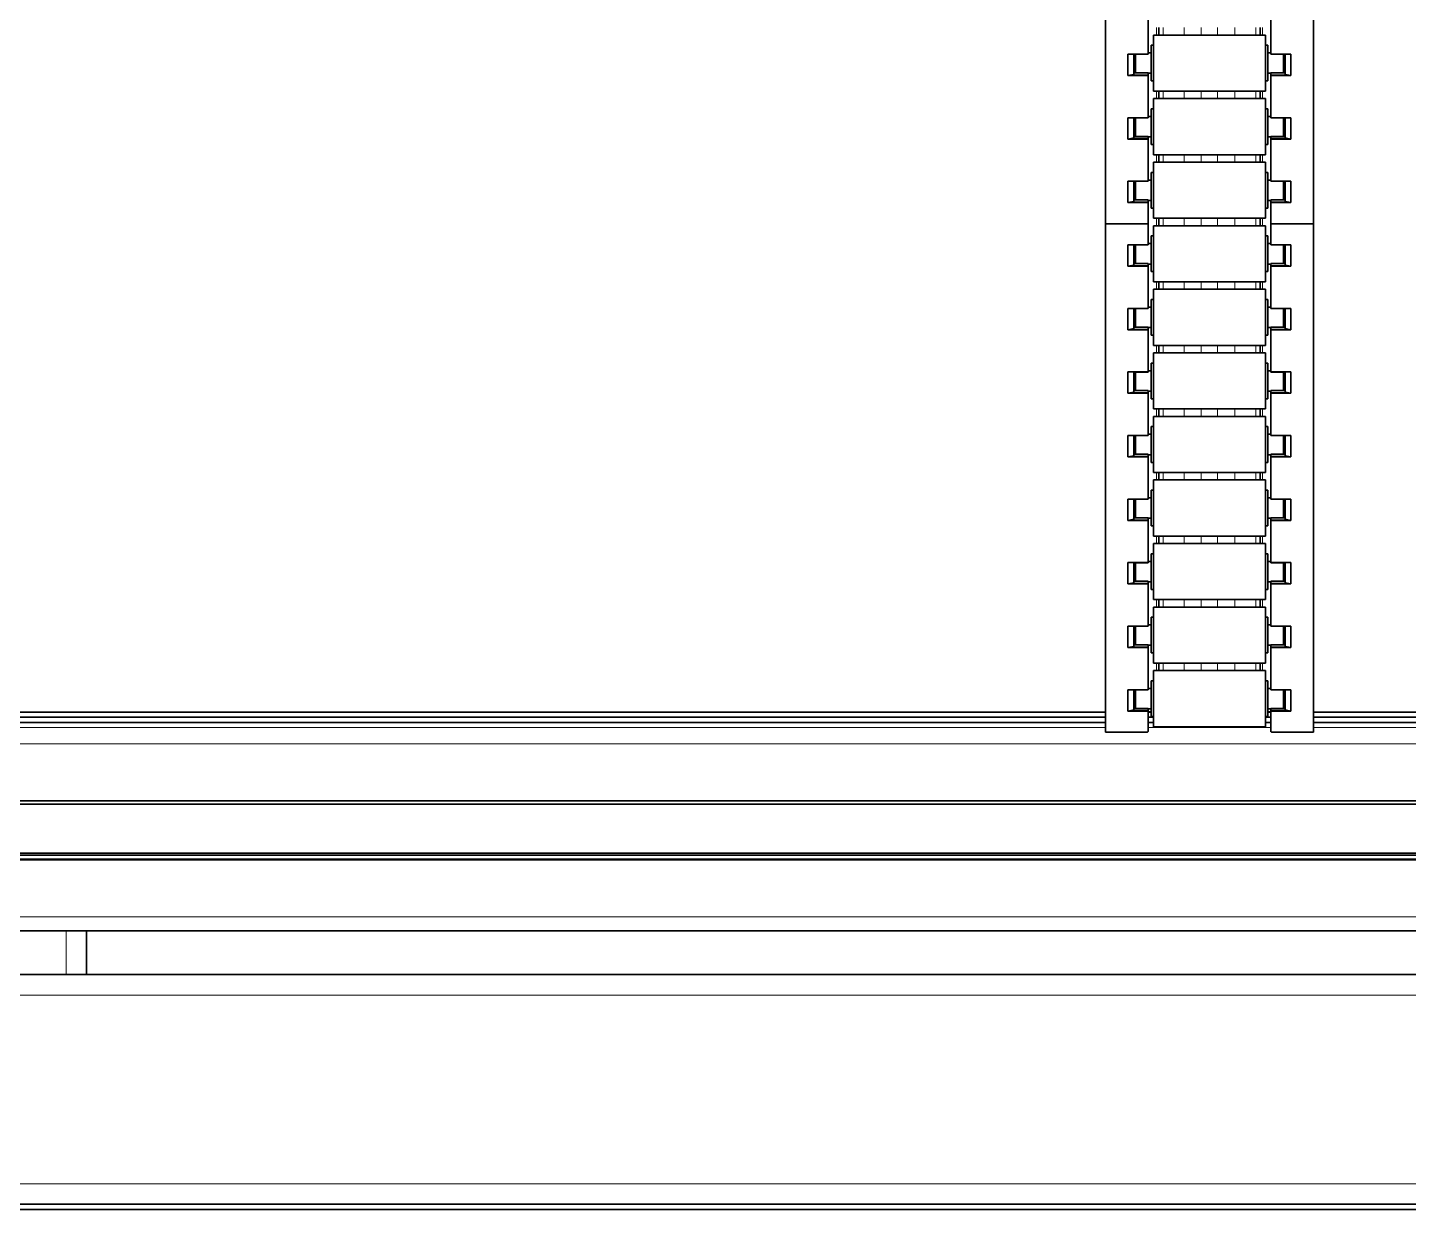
# Model space of a CAD drawing. Header units: inches. Extents: x 185496 to 352137, y 107182 to 179410.
# Drawn here: x 235589.1 to 235859.6, y 163787.2 to 164018.7 of the extents above; entities that cross this region are included whole.
import ezdxf

# ---------------------------------------------------------------- set-up
doc = ezdxf.new("R2010")
doc.units = ezdxf.units.IN
doc.header["$MEASUREMENT"] = 0

# ---------------------------------------------------------------- blocks, each defined once
blk = doc.blocks.new('liaojia')
at = {"color": 7, "lineweight": 35}
for p, q in [((800143.78, -279352.72), (799128.77, -279352.72)), ((800141.27, -279353.72), (799131.27, -279353.72)), ((800141.27, -279398.72), (799131.27, -279398.72)), ((799249.27, -279407.31), (800023.27, -279407.31)), ((800023.27, -279421.2), (799249.27, -279421.2)), ((800023.27, -279421.33), (799249.27, -279421.33)), ((800023.27, -279422.13), (799249.27, -279422.13)), ((800023.27, -279422.52), (799249.27, -279422.52)), ((800023.27, -279432.09), (799249.27, -279432.09)), ((800023.27, -279432.76), (799249.27, -279432.76)), ((800063.27, -279448.14), (799706.67, -279448.14)), ((800063.27, -279449.15), (799706.67, -279449.15)), ((799706.67, -279450.14), (800063.27, -279450.14))]:
    blk.add_line(p, q, dxfattribs=at)
at = {"color": 7, "lineweight": 13}
for p, q in [((800141.27, -279357.72), (799131.27, -279357.72)), ((800141.27, -279394.72), (799131.27, -279394.72)), ((800023.27, -279410.05), (799249.27, -279410.05)), ((800023.27, -279443.92), (799249.27, -279443.92)), ((800063.27, -279447.17), (799706.67, -279447.17)), ((800063.27, -279450.13), (799706.67, -279450.13))]:
    blk.add_line(p, q, dxfattribs=at)
at = {"color": 7, "lineweight": 35, "ltscale": 0.021455}
blk.add_line((799906.27, -279407.31), (799906.27, -279398.72), dxfattribs=at)
at = {"color": 7, "lineweight": 13, "ltscale": 0.021455}
blk.add_line((799910.27, -279407.31), (799910.27, -279398.72), dxfattribs=at)
at = {"color": 7, "lineweight": 13, "ltscale": 0.148}
for p, q in [((799665.87, -279447.17), (799606.67, -279447.17)), ((799665.87, -279450.13), (799606.67, -279450.13))]:
    blk.add_line(p, q, dxfattribs=at)
at = {"color": 7, "lineweight": 35, "ltscale": 0.148}
for p, q in [((799665.87, -279448.14), (799606.67, -279448.14)), ((799665.87, -279449.15), (799606.67, -279449.15)), ((799606.67, -279450.14), (799665.87, -279450.14))]:
    blk.add_line(p, q, dxfattribs=at)
at = {"color": 7, "lineweight": 35, "ltscale": 0.0205}
for p, q in [((799674.07, -279446.23), (799665.87, -279446.23)), ((799706.67, -279446.23), (799698.47, -279446.23)), ((799665.87, -279545.85), (799674.07, -279545.85)), ((799674.07, -279545.85), (799665.87, -279545.85)), ((799698.47, -279545.85), (799706.67, -279545.85)), ((799706.67, -279545.85), (799698.47, -279545.85))]:
    blk.add_line(p, q, dxfattribs=at)
at = {"color": 7, "lineweight": 35, "ltscale": 0.249049}
for p, q in [((799665.87, -279446.23), (799665.87, -279545.85)), ((799706.67, -279545.85), (799706.67, -279446.23)), ((799665.87, -279545.85), (799665.87, -279645.46)), ((799706.67, -279645.46), (799706.67, -279545.85))]:
    blk.add_line(p, q, dxfattribs=at)
at = {"color": 7, "lineweight": 35, "ltscale": 0.009838}
for p, q in [((799674.27, -279446.42), (799674.27, -279450.36)), ((799698.27, -279450.36), (799698.27, -279446.42))]:
    blk.add_line(p, q, dxfattribs=at)
at = {"color": 7, "lineweight": 13, "ltscale": 0.06}
blk.add_line((799698.27, -279447.17), (799674.27, -279447.17), dxfattribs=at)
at = {"color": 7, "lineweight": 35, "ltscale": 0.0025}
for p, q in [((799675.27, -279448.14), (799674.27, -279448.14)), ((799698.27, -279448.14), (799697.27, -279448.14)), ((799675.27, -279449.15), (799674.27, -279449.15)), ((799698.27, -279449.15), (799697.27, -279449.15))]:
    blk.add_line(p, q, dxfattribs=at)
at = {"color": 7, "lineweight": 35, "ltscale": 0.012551}
for p, q in [((799675.27, -279452.3), (799675.27, -279447.28)), ((799697.27, -279447.28), (799697.27, -279452.3)), ((799675.27, -279464.76), (799675.27, -279459.74)), ((799697.27, -279459.74), (799697.27, -279464.76)), ((799675.27, -279477.21), (799675.27, -279472.19)), ((799697.27, -279472.19), (799697.27, -279477.21)), ((799675.27, -279502.11), (799675.27, -279497.09)), ((799697.27, -279497.09), (799697.27, -279502.11)), ((799675.27, -279514.57), (799675.27, -279509.55)), ((799697.27, -279509.55), (799697.27, -279514.57)), ((799675.27, -279527.02), (799675.27, -279522)), ((799697.27, -279522), (799697.27, -279527.02)), ((799675.27, -279551.92), (799675.27, -279546.9)), ((799697.27, -279546.9), (799697.27, -279551.92)), ((799675.27, -279564.38), (799675.27, -279559.36)), ((799697.27, -279559.36), (799697.27, -279564.38))]:
    blk.add_line(p, q, dxfattribs=at)
at = {"color": 7, "lineweight": 35, "ltscale": 0.055}
for p, q in [((799675.27, -279447.28), (799697.27, -279447.28)), ((799675.27, -279458.28), (799697.27, -279458.28)), ((799675.27, -279459.74), (799697.27, -279459.74)), ((799675.27, -279470.74), (799697.27, -279470.74)), ((799675.27, -279472.19), (799697.27, -279472.19)), ((799675.27, -279483.19), (799697.27, -279483.19)), ((799675.27, -279484.64), (799697.27, -279484.64)), ((799675.27, -279495.64), (799697.27, -279495.64)), ((799675.27, -279497.09), (799697.27, -279497.09)), ((799675.27, -279508.09), (799697.27, -279508.09)), ((799675.27, -279509.55), (799697.27, -279509.55)), ((799675.27, -279520.55), (799697.27, -279520.55)), ((799675.27, -279522), (799697.27, -279522)), ((799675.27, -279533), (799697.27, -279533)), ((799675.27, -279534.45), (799697.27, -279534.45)), ((799675.27, -279545.45), (799697.27, -279545.45)), ((799675.27, -279546.9), (799697.27, -279546.9)), ((799675.27, -279557.9), (799697.27, -279557.9)), ((799675.27, -279559.36), (799697.27, -279559.36)), ((799675.27, -279570.36), (799697.27, -279570.36)), ((799675.27, -279571.81), (799697.27, -279571.81)), ((799675.27, -279582.81), (799697.27, -279582.81))]:
    blk.add_line(p, q, dxfattribs=at)
at = {"color": 7, "lineweight": 35, "ltscale": 0.01046}
for p, q in [((799670.31, -279454.54), (799670.31, -279450.36)), ((799702.24, -279450.36), (799702.24, -279454.54)), ((799670.31, -279467), (799670.31, -279462.81)), ((799702.24, -279462.81), (799702.24, -279467)), ((799670.31, -279479.45), (799670.31, -279475.26)), ((799702.24, -279475.26), (799702.24, -279479.45)), ((799670.31, -279491.9), (799670.31, -279487.72)), ((799702.24, -279487.72), (799702.24, -279491.9)), ((799670.31, -279504.35), (799670.31, -279500.17)), ((799702.24, -279500.17), (799702.24, -279504.35)), ((799670.31, -279516.81), (799670.31, -279512.62)), ((799702.24, -279512.62), (799702.24, -279516.81)), ((799670.31, -279529.26), (799670.31, -279525.07)), ((799702.24, -279525.07), (799702.24, -279529.26)), ((799670.31, -279541.71), (799670.31, -279537.53)), ((799702.24, -279537.53), (799702.24, -279541.71)), ((799670.31, -279554.16), (799670.31, -279549.98)), ((799702.24, -279549.98), (799702.24, -279554.16)), ((799670.31, -279566.62), (799670.31, -279562.43)), ((799702.24, -279562.43), (799702.24, -279566.62)), ((799670.31, -279579.07), (799670.31, -279574.88)), ((799702.24, -279574.88), (799702.24, -279579.07))]:
    blk.add_line(p, q, dxfattribs=at)
at = {"color": 7, "lineweight": 35, "ltscale": 0.009914}
for p, q in [((799670.31, -279450.36), (799674.27, -279450.36)), ((799698.27, -279450.36), (799702.24, -279450.36)), ((799674.27, -279454.54), (799670.31, -279454.54)), ((799702.24, -279454.54), (799698.27, -279454.54)), ((799670.31, -279462.81), (799674.27, -279462.81)), ((799698.27, -279462.81), (799702.24, -279462.81)), ((799674.27, -279467), (799670.31, -279467)), ((799702.24, -279467), (799698.27, -279467)), ((799670.31, -279475.26), (799674.27, -279475.26)), ((799698.27, -279475.26), (799702.24, -279475.26)), ((799674.27, -279479.45), (799670.31, -279479.45)), ((799702.24, -279479.45), (799698.27, -279479.45)), ((799670.31, -279487.72), (799674.27, -279487.72)), ((799698.27, -279487.72), (799702.24, -279487.72)), ((799674.27, -279491.9), (799670.31, -279491.9)), ((799702.24, -279491.9), (799698.27, -279491.9)), ((799670.31, -279500.17), (799674.27, -279500.17)), ((799698.27, -279500.17), (799702.24, -279500.17)), ((799674.27, -279504.35), (799670.31, -279504.35)), ((799702.24, -279504.35), (799698.27, -279504.35)), ((799670.31, -279512.62), (799674.27, -279512.62)), ((799698.27, -279512.62), (799702.24, -279512.62)), ((799674.27, -279516.81), (799670.31, -279516.81)), ((799702.24, -279516.81), (799698.27, -279516.81)), ((799670.31, -279525.07), (799674.27, -279525.07)), ((799698.27, -279525.07), (799702.24, -279525.07)), ((799674.27, -279529.26), (799670.31, -279529.26)), ((799702.24, -279529.26), (799698.27, -279529.26)), ((799670.31, -279537.53), (799674.27, -279537.53)), ((799698.27, -279537.53), (799702.24, -279537.53)), ((799674.27, -279541.71), (799670.31, -279541.71)), ((799702.24, -279541.71), (799698.27, -279541.71)), ((799670.31, -279549.98), (799674.27, -279549.98)), ((799698.27, -279549.98), (799702.24, -279549.98)), ((799674.27, -279554.16), (799670.31, -279554.16)), ((799702.24, -279554.16), (799698.27, -279554.16)), ((799670.31, -279562.43), (799674.27, -279562.43)), ((799698.27, -279562.43), (799702.24, -279562.43)), ((799674.27, -279566.62), (799670.31, -279566.62)), ((799702.24, -279566.62), (799698.27, -279566.62)), ((799670.31, -279574.88), (799674.27, -279574.88)), ((799698.27, -279574.88), (799702.24, -279574.88)), ((799674.27, -279579.07), (799670.31, -279579.07)), ((799702.24, -279579.07), (799698.27, -279579.07))]:
    blk.add_line(p, q, dxfattribs=at)
at = {"color": 7, "lineweight": 35, "ltscale": 0.002965}
for p, q in [((799670.31, -279450.36), (799671.47, -279450.58)), ((799701.07, -279450.58), (799702.24, -279450.36)), ((799670.31, -279462.81), (799671.47, -279463.03)), ((799701.07, -279463.03), (799702.24, -279462.81)), ((799670.31, -279475.26), (799671.47, -279475.48)), ((799701.07, -279475.48), (799702.24, -279475.26)), ((799670.31, -279487.72), (799671.47, -279487.94)), ((799701.07, -279487.94), (799702.24, -279487.72)), ((799670.31, -279500.17), (799671.47, -279500.39)), ((799701.07, -279500.39), (799702.24, -279500.17)), ((799670.31, -279512.62), (799671.47, -279512.84)), ((799701.07, -279512.84), (799702.24, -279512.62)), ((799670.31, -279525.07), (799671.47, -279525.29)), ((799701.07, -279525.29), (799702.24, -279525.07)), ((799670.31, -279537.53), (799671.47, -279537.74)), ((799701.07, -279537.74), (799702.24, -279537.53)), ((799670.31, -279549.98), (799671.47, -279550.2)), ((799701.07, -279550.2), (799702.24, -279549.98)), ((799670.31, -279562.43), (799671.47, -279562.65)), ((799701.07, -279562.65), (799702.24, -279562.43)), ((799670.31, -279574.88), (799671.47, -279575.1)), ((799701.07, -279575.1), (799702.24, -279574.88))]:
    blk.add_line(p, q, dxfattribs=at)
at = {"color": 7, "lineweight": 35, "ltscale": 0.007}
for p, q in [((799671.47, -279450.44), (799674.27, -279450.44)), ((799674.27, -279450.89), (799671.47, -279450.89)), ((799698.27, -279450.44), (799701.07, -279450.44)), ((799701.07, -279450.89), (799698.27, -279450.89)), ((799671.47, -279454.53), (799674.27, -279454.53)), ((799701.07, -279454.53), (799698.27, -279454.53)), ((799671.47, -279462.89), (799674.27, -279462.89)), ((799671.47, -279463.34), (799674.27, -279463.34)), ((799698.27, -279462.89), (799701.07, -279462.89)), ((799701.07, -279463.34), (799698.27, -279463.34)), ((799671.47, -279466.98), (799674.27, -279466.98)), ((799701.07, -279466.98), (799698.27, -279466.98)), ((799671.47, -279475.34), (799674.27, -279475.34)), ((799671.47, -279475.8), (799674.27, -279475.8)), ((799698.27, -279475.34), (799701.07, -279475.34)), ((799701.07, -279475.8), (799698.27, -279475.8)), ((799671.47, -279479.43), (799674.27, -279479.43)), ((799701.07, -279479.43), (799698.27, -279479.43)), ((799671.47, -279487.79), (799674.27, -279487.79)), ((799671.47, -279488.25), (799674.27, -279488.25)), ((799698.27, -279487.79), (799701.07, -279487.79)), ((799701.07, -279488.25), (799698.27, -279488.25)), ((799671.47, -279491.88), (799674.27, -279491.88)), ((799701.07, -279491.88), (799698.27, -279491.88)), ((799671.47, -279500.24), (799674.27, -279500.24)), ((799698.27, -279500.24), (799701.07, -279500.24)), ((799671.47, -279500.7), (799674.27, -279500.7)), ((799701.07, -279500.7), (799698.27, -279500.7)), ((799671.47, -279504.34), (799674.27, -279504.34)), ((799701.07, -279504.34), (799698.27, -279504.34)), ((799671.47, -279512.7), (799674.27, -279512.7)), ((799671.47, -279513.15), (799674.27, -279513.15)), ((799698.27, -279512.7), (799701.07, -279512.7)), ((799701.07, -279513.15), (799698.27, -279513.15)), ((799671.47, -279516.79), (799674.27, -279516.79)), ((799701.07, -279516.79), (799698.27, -279516.79)), ((799671.47, -279525.15), (799674.27, -279525.15)), ((799671.47, -279525.6), (799674.27, -279525.6)), ((799698.27, -279525.15), (799701.07, -279525.15)), ((799701.07, -279525.6), (799698.27, -279525.6)), ((799671.47, -279529.24), (799674.27, -279529.24)), ((799701.07, -279529.24), (799698.27, -279529.24)), ((799671.47, -279537.6), (799674.27, -279537.6)), ((799671.47, -279538.06), (799674.27, -279538.06)), ((799698.27, -279537.6), (799701.07, -279537.6)), ((799701.07, -279538.06), (799698.27, -279538.06)), ((799671.47, -279541.69), (799674.27, -279541.69)), ((799698.27, -279541.69), (799701.07, -279541.69)), ((799671.47, -279550.05), (799674.27, -279550.05)), ((799674.27, -279550.51), (799671.47, -279550.51)), ((799698.27, -279550.05), (799701.07, -279550.05)), ((799701.07, -279550.51), (799698.27, -279550.51)), ((799671.47, -279554.15), (799674.27, -279554.15)), ((799701.07, -279554.15), (799698.27, -279554.15)), ((799671.47, -279562.51), (799674.27, -279562.51)), ((799671.47, -279562.96), (799674.27, -279562.96)), ((799698.27, -279562.51), (799701.07, -279562.51)), ((799701.07, -279562.96), (799698.27, -279562.96)), ((799671.47, -279566.6), (799674.27, -279566.6)), ((799701.07, -279566.6), (799698.27, -279566.6)), ((799671.47, -279574.96), (799674.27, -279574.96)), ((799671.47, -279575.41), (799674.27, -279575.41)), ((799698.27, -279574.96), (799701.07, -279574.96)), ((799701.07, -279575.41), (799698.27, -279575.41)), ((799671.47, -279579.05), (799674.27, -279579.05)), ((799701.07, -279579.05), (799698.27, -279579.05))]:
    blk.add_line(p, q, dxfattribs=at)
at = {"color": 7, "lineweight": 35, "ltscale": 0.000893784}
for p, q in [((799671.47, -279450.79), (799671.47, -279450.44)), ((799701.07, -279450.44), (799701.07, -279450.79)), ((799671.47, -279475.7), (799671.47, -279475.34)), ((799701.07, -279475.34), (799701.07, -279475.7)), ((799671.47, -279488.15), (799671.47, -279487.79)), ((799701.07, -279487.79), (799701.07, -279488.15)), ((799671.47, -279525.51), (799671.47, -279525.15)), ((799701.07, -279525.15), (799701.07, -279525.51)), ((799671.47, -279537.96), (799671.47, -279537.6)), ((799701.07, -279537.6), (799701.07, -279537.96)), ((799671.47, -279575.32), (799671.47, -279574.96)), ((799701.07, -279574.96), (799701.07, -279575.32))]:
    blk.add_line(p, q, dxfattribs=at)
at = {"color": 7, "lineweight": 35, "ltscale": 0.000357056}
for p, q in [((799671.47, -279450.58), (799671.47, -279450.44)), ((799671.47, -279463.03), (799671.47, -279462.89)), ((799671.47, -279500.39), (799671.47, -279500.24)), ((799671.47, -279512.84), (799671.47, -279512.7)), ((799671.47, -279537.74), (799671.47, -279537.6)), ((799671.47, -279550.2), (799671.47, -279550.05)), ((799671.47, -279562.65), (799671.47, -279562.51))]:
    blk.add_line(p, q, dxfattribs=at)
at = {"color": 7, "lineweight": 35, "ltscale": 0.000536728}
for p, q in [((799671.47, -279450.79), (799671.47, -279450.58)), ((799671.47, -279537.74), (799671.47, -279537.96))]:
    blk.add_line(p, q, dxfattribs=at)
at = {"color": 7, "lineweight": 35, "ltscale": 0.009386}
for p, q in [((799671.47, -279450.79), (799671.47, -279454.55)), ((799701.07, -279454.55), (799701.07, -279450.79)), ((799671.47, -279463.25), (799671.47, -279467)), ((799701.07, -279467), (799701.07, -279463.25)), ((799671.47, -279475.7), (799671.47, -279479.45)), ((799701.07, -279479.45), (799701.07, -279475.7)), ((799671.47, -279488.15), (799671.47, -279491.9)), ((799701.07, -279491.9), (799701.07, -279488.15)), ((799671.47, -279500.6), (799671.47, -279504.36)), ((799701.07, -279504.36), (799701.07, -279500.6)), ((799671.47, -279513.05), (799671.47, -279516.81)), ((799701.07, -279516.81), (799701.07, -279513.05)), ((799671.47, -279525.51), (799671.47, -279529.26)), ((799701.07, -279529.26), (799701.07, -279525.51)), ((799671.47, -279537.96), (799671.47, -279541.71)), ((799701.07, -279541.71), (799701.07, -279537.96)), ((799671.47, -279550.41), (799671.47, -279554.17)), ((799701.07, -279554.17), (799701.07, -279550.41)), ((799671.47, -279562.86), (799671.47, -279566.62)), ((799701.07, -279566.62), (799701.07, -279562.86)), ((799671.47, -279575.32), (799671.47, -279579.07)), ((799701.07, -279579.07), (799701.07, -279575.32))]:
    blk.add_line(p, q, dxfattribs=at)
at = {"color": 7, "lineweight": 35, "ltscale": 0.005169}
for p, q in [((799671.77, -279452.96), (799671.77, -279450.89)), ((799671.77, -279502.77), (799671.77, -279500.7)), ((799671.77, -279540.12), (799671.77, -279538.06)), ((799671.77, -279552.58), (799671.77, -279550.51))]:
    blk.add_line(p, q, dxfattribs=at)
at = {"color": 7, "lineweight": 35, "ltscale": 0.004297}
for p, q in [((799671.77, -279452.61), (799671.77, -279450.89)), ((799700.77, -279450.89), (799700.77, -279452.61)), ((799671.77, -279489.97), (799671.77, -279488.25)), ((799700.77, -279488.25), (799700.77, -279489.97)), ((799671.77, -279502.42), (799671.77, -279500.7)), ((799700.77, -279500.7), (799700.77, -279502.42)), ((799671.77, -279527.32), (799671.77, -279525.6)), ((799700.77, -279525.6), (799700.77, -279527.32)), ((799671.77, -279539.78), (799671.77, -279538.06)), ((799700.77, -279538.06), (799700.77, -279539.78)), ((799671.77, -279552.23), (799671.77, -279550.51)), ((799700.77, -279550.51), (799700.77, -279552.23)), ((799671.77, -279577.13), (799671.77, -279575.41)), ((799700.77, -279575.41), (799700.77, -279577.13))]:
    blk.add_line(p, q, dxfattribs=at)
at = {"color": 7, "lineweight": 13, "ltscale": 0.0015}
for p, q in [((799674.87, -279450.13), (799674.27, -279450.13)), ((799698.27, -279450.13), (799697.67, -279450.13))]:
    blk.add_line(p, q, dxfattribs=at)
at = {"color": 7, "lineweight": 35, "ltscale": 0.0015}
for p, q in [((799674.27, -279450.14), (799674.87, -279450.14)), ((799674.87, -279450.23), (799674.27, -279450.23)), ((799674.27, -279450.78), (799674.87, -279450.78)), ((799697.67, -279450.14), (799698.27, -279450.14)), ((799698.27, -279450.23), (799697.67, -279450.23)), ((799697.67, -279450.78), (799698.27, -279450.78)), ((799674.27, -279454.78), (799674.87, -279454.78)), ((799697.67, -279454.78), (799698.27, -279454.78)), ((799674.27, -279463.24), (799674.87, -279463.24)), ((799697.67, -279463.24), (799698.27, -279463.24)), ((799674.27, -279467.24), (799674.87, -279467.24)), ((799697.67, -279467.24), (799698.27, -279467.24)), ((799674.27, -279475.69), (799674.87, -279475.69)), ((799697.67, -279475.69), (799698.27, -279475.69)), ((799674.27, -279479.69), (799674.87, -279479.69)), ((799697.67, -279479.69), (799698.27, -279479.69)), ((799674.27, -279488.14), (799674.87, -279488.14)), ((799697.67, -279488.14), (799698.27, -279488.14)), ((799674.27, -279492.14), (799674.87, -279492.14)), ((799697.67, -279492.14), (799698.27, -279492.14)), ((799674.27, -279500.59), (799674.87, -279500.59)), ((799697.67, -279500.59), (799698.27, -279500.59)), ((799674.27, -279504.59), (799674.87, -279504.59)), ((799697.67, -279504.59), (799698.27, -279504.59)), ((799674.27, -279513.05), (799674.87, -279513.05)), ((799697.67, -279513.05), (799698.27, -279513.05)), ((799674.27, -279517.05), (799674.87, -279517.05)), ((799697.67, -279517.05), (799698.27, -279517.05)), ((799674.27, -279525.5), (799674.87, -279525.5)), ((799697.67, -279525.5), (799698.27, -279525.5)), ((799674.27, -279529.5), (799674.87, -279529.5)), ((799697.67, -279529.5), (799698.27, -279529.5)), ((799674.27, -279537.95), (799674.87, -279537.95)), ((799697.67, -279537.95), (799698.27, -279537.95)), ((799674.27, -279541.95), (799674.87, -279541.95)), ((799697.67, -279541.95), (799698.27, -279541.95)), ((799674.27, -279550.4), (799674.87, -279550.4)), ((799697.67, -279550.4), (799698.27, -279550.4)), ((799674.27, -279554.4), (799674.87, -279554.4)), ((799697.67, -279554.4), (799698.27, -279554.4)), ((799674.27, -279562.86), (799674.87, -279562.86)), ((799697.67, -279562.86), (799698.27, -279562.86)), ((799674.27, -279566.86), (799674.87, -279566.86)), ((799697.67, -279566.86), (799698.27, -279566.86)), ((799674.27, -279575.31), (799674.87, -279575.31)), ((799697.67, -279575.31), (799698.27, -279575.31)), ((799674.27, -279579.31), (799674.87, -279579.31)), ((799697.67, -279579.31), (799698.27, -279579.31))]:
    blk.add_line(p, q, dxfattribs=at)
at = {"color": 7, "lineweight": 35, "ltscale": 0.000187683}
for p, q in [((799674.27, -279450.44), (799674.27, -279450.36)), ((799698.27, -279450.44), (799698.27, -279450.36)), ((799674.27, -279462.89), (799674.27, -279462.81)), ((799698.27, -279462.89), (799698.27, -279462.81)), ((799674.27, -279500.24), (799674.27, -279500.17)), ((799698.27, -279500.24), (799698.27, -279500.17)), ((799674.27, -279512.7), (799674.27, -279512.62)), ((799698.27, -279512.7), (799698.27, -279512.62)), ((799674.27, -279537.6), (799674.27, -279537.53)), ((799698.27, -279537.6), (799698.27, -279537.53)), ((799674.27, -279550.05), (799674.27, -279549.98)), ((799698.27, -279550.05), (799698.27, -279549.98)), ((799674.27, -279562.51), (799674.27, -279562.43)), ((799698.27, -279562.51), (799698.27, -279562.43))]:
    blk.add_line(p, q, dxfattribs=at)
at = {"color": 7, "lineweight": 35, "ltscale": 0.001138}
for p, q in [((799674.27, -279450.44), (799674.27, -279450.89)), ((799698.27, -279450.89), (799698.27, -279450.44)), ((799674.27, -279462.89), (799674.27, -279463.34)), ((799698.27, -279463.34), (799698.27, -279462.89)), ((799674.27, -279475.34), (799674.27, -279475.8)), ((799698.27, -279475.8), (799698.27, -279475.34)), ((799674.27, -279487.79), (799674.27, -279488.25)), ((799698.27, -279488.25), (799698.27, -279487.79)), ((799674.27, -279500.24), (799674.27, -279500.7)), ((799698.27, -279500.7), (799698.27, -279500.24)), ((799674.27, -279512.7), (799674.27, -279513.15)), ((799698.27, -279513.15), (799698.27, -279512.7)), ((799674.27, -279525.15), (799674.27, -279525.6)), ((799698.27, -279525.6), (799698.27, -279525.15)), ((799674.27, -279537.6), (799674.27, -279538.06)), ((799698.27, -279538.06), (799698.27, -279537.6)), ((799674.27, -279550.05), (799674.27, -279550.51)), ((799698.27, -279550.51), (799698.27, -279550.05)), ((799674.27, -279562.51), (799674.27, -279562.96)), ((799698.27, -279562.96), (799698.27, -279562.51)), ((799674.27, -279574.96), (799674.27, -279575.41)), ((799698.27, -279575.41), (799698.27, -279574.96))]:
    blk.add_line(p, q, dxfattribs=at)
at = {"color": 7, "lineweight": 35, "ltscale": 0.007987}
for p, q in [((799674.87, -279452.48), (799674.87, -279449.28)), ((799697.67, -279452.48), (799697.67, -279449.28)), ((799674.87, -279464.93), (799674.87, -279461.74)), ((799697.67, -279461.74), (799697.67, -279464.93)), ((799674.87, -279502.29), (799674.87, -279499.09)), ((799697.67, -279502.29), (799697.67, -279499.09)), ((799674.87, -279539.65), (799674.87, -279536.45)), ((799697.67, -279539.65), (799697.67, -279536.45)), ((799674.87, -279552.1), (799674.87, -279548.9)), ((799697.67, -279552.1), (799697.67, -279548.9))]:
    blk.add_line(p, q, dxfattribs=at)
at = {"color": 7, "lineweight": 35, "ltscale": 0.000999832}
for p, q in [((799674.87, -279449.28), (799675.27, -279449.28)), ((799674.87, -279456.28), (799675.27, -279456.28)), ((799674.87, -279461.74), (799675.27, -279461.74)), ((799674.87, -279468.74), (799675.27, -279468.74)), ((799674.87, -279474.19), (799675.27, -279474.19)), ((799674.87, -279481.19), (799675.27, -279481.19)), ((799674.87, -279486.64), (799675.27, -279486.64)), ((799674.87, -279493.64), (799675.27, -279493.64)), ((799674.87, -279499.09), (799675.27, -279499.09)), ((799674.87, -279506.09), (799675.27, -279506.09)), ((799674.87, -279511.55), (799675.27, -279511.55)), ((799674.87, -279518.55), (799675.27, -279518.55)), ((799674.87, -279524), (799675.27, -279524)), ((799674.87, -279531), (799675.27, -279531)), ((799674.87, -279536.45), (799675.27, -279536.45)), ((799674.87, -279543.45), (799675.27, -279543.45)), ((799674.87, -279548.9), (799675.27, -279548.9)), ((799674.87, -279555.9), (799675.27, -279555.9)), ((799674.87, -279561.36), (799675.27, -279561.36)), ((799674.87, -279568.35), (799675.27, -279568.35)), ((799674.87, -279573.81), (799675.27, -279573.81)), ((799674.87, -279580.81), (799675.27, -279580.81))]:
    blk.add_line(p, q, dxfattribs=at)
at = {"color": 7, "lineweight": 35, "ltscale": 0.001}
for p, q in [((799697.27, -279449.28), (799697.67, -279449.28)), ((799697.27, -279456.28), (799697.67, -279456.28)), ((799697.27, -279461.74), (799697.67, -279461.74)), ((799697.27, -279468.74), (799697.67, -279468.74)), ((799697.27, -279474.19), (799697.67, -279474.19)), ((799697.27, -279481.19), (799697.67, -279481.19)), ((799697.27, -279486.64), (799697.67, -279486.64)), ((799697.27, -279493.64), (799697.67, -279493.64)), ((799697.27, -279499.09), (799697.67, -279499.09)), ((799697.27, -279506.09), (799697.67, -279506.09)), ((799697.27, -279511.55), (799697.67, -279511.55)), ((799697.27, -279518.55), (799697.67, -279518.55)), ((799697.27, -279524), (799697.67, -279524)), ((799697.27, -279531), (799697.67, -279531)), ((799697.27, -279536.45), (799697.67, -279536.45)), ((799697.27, -279543.45), (799697.67, -279543.45)), ((799697.27, -279548.9), (799697.67, -279548.9)), ((799697.27, -279555.9), (799697.67, -279555.9)), ((799697.27, -279561.36), (799697.67, -279561.36)), ((799697.27, -279568.35), (799697.67, -279568.35)), ((799697.27, -279573.81), (799697.67, -279573.81)), ((799697.27, -279580.81), (799697.67, -279580.81))]:
    blk.add_line(p, q, dxfattribs=at)
at = {"color": 7, "lineweight": 35, "ltscale": 0.000243759}
for p, q in [((799701.07, -279450.89), (799701.07, -279450.79)), ((799701.07, -279475.8), (799701.07, -279475.7)), ((799701.07, -279488.25), (799701.07, -279488.15)), ((799701.07, -279513.15), (799701.07, -279513.05)), ((799701.07, -279525.6), (799701.07, -279525.51)), ((799701.07, -279538.06), (799701.07, -279537.96)), ((799701.07, -279562.96), (799701.07, -279562.86)), ((799701.07, -279575.41), (799701.07, -279575.32))]:
    blk.add_line(p, q, dxfattribs=at)
at = {"color": 7, "lineweight": 13, "ltscale": 0.009093}
for p, q in [((799701.07, -279454.53), (799701.07, -279450.89)), ((799701.07, -279466.98), (799701.07, -279463.34)), ((799701.07, -279479.43), (799701.07, -279475.8)), ((799701.07, -279491.88), (799701.07, -279488.25)), ((799701.07, -279504.34), (799701.07, -279500.7)), ((799701.07, -279516.79), (799701.07, -279513.15)), ((799701.07, -279529.24), (799701.07, -279525.6)), ((799701.07, -279541.69), (799701.07, -279538.06)), ((799701.07, -279554.15), (799701.07, -279550.51)), ((799701.07, -279566.6), (799701.07, -279562.96)), ((799701.07, -279579.05), (799701.07, -279575.41))]:
    blk.add_line(p, q, dxfattribs=at)
at = {"color": 7, "lineweight": 35, "ltscale": 0.004796}
for p, q in [((799671.77, -279454.53), (799671.77, -279452.61)), ((799700.77, -279452.61), (799700.77, -279454.53)), ((799671.77, -279491.88), (799671.77, -279489.97)), ((799700.77, -279489.97), (799700.77, -279491.88)), ((799671.77, -279504.34), (799671.77, -279502.42)), ((799700.77, -279502.42), (799700.77, -279504.34)), ((799671.77, -279529.24), (799671.77, -279527.32)), ((799700.77, -279527.32), (799700.77, -279529.24)), ((799671.77, -279541.69), (799671.77, -279539.78)), ((799700.77, -279539.78), (799700.77, -279541.69)), ((799671.77, -279579.05), (799671.77, -279577.13)), ((799700.77, -279577.13), (799700.77, -279579.05))]:
    blk.add_line(p, q, dxfattribs=at)
at = {"color": 7, "lineweight": 35, "ltscale": 0.003925}
for p, q in [((799671.77, -279454.53), (799671.77, -279452.96)), ((799671.77, -279466.98), (799671.77, -279465.41)), ((799671.77, -279479.43), (799671.77, -279477.86)), ((799671.77, -279491.88), (799671.77, -279490.31)), ((799671.77, -279504.34), (799671.77, -279502.77)), ((799671.77, -279516.79), (799671.77, -279515.22)), ((799671.77, -279529.24), (799671.77, -279527.67)), ((799671.77, -279541.69), (799671.77, -279540.12)), ((799671.77, -279554.15), (799671.77, -279552.58)), ((799671.77, -279566.6), (799671.77, -279565.03)), ((799671.77, -279579.05), (799671.77, -279577.48))]:
    blk.add_line(p, q, dxfattribs=at)
at = {"color": 7, "lineweight": 35, "ltscale": 0.009513}
for p, q in [((799674.87, -279456.28), (799674.87, -279452.48)), ((799697.67, -279456.28), (799697.67, -279452.48)), ((799674.87, -279468.74), (799674.87, -279464.93)), ((799697.67, -279468.74), (799697.67, -279464.93)), ((799674.87, -279489.84), (799674.87, -279493.64)), ((799697.67, -279493.64), (799697.67, -279489.84)), ((799674.87, -279502.29), (799674.87, -279506.09)), ((799697.67, -279506.09), (799697.67, -279502.29)), ((799674.87, -279531), (799674.87, -279527.19)), ((799697.67, -279531), (799697.67, -279527.19)), ((799674.87, -279543.45), (799674.87, -279539.65)), ((799697.67, -279543.45), (799697.67, -279539.65)), ((799674.87, -279555.9), (799674.87, -279552.1)), ((799697.67, -279555.9), (799697.67, -279552.1)), ((799674.87, -279580.81), (799674.87, -279577)), ((799697.67, -279580.81), (799697.67, -279577))]:
    blk.add_line(p, q, dxfattribs=at)
at = {"color": 7, "lineweight": 35, "ltscale": 0.014948}
for p, q in [((799675.27, -279458.28), (799675.27, -279452.3)), ((799697.27, -279452.3), (799697.27, -279458.28)), ((799675.27, -279470.74), (799675.27, -279464.76)), ((799697.27, -279464.76), (799697.27, -279470.74)), ((799675.27, -279495.64), (799675.27, -279489.66)), ((799697.27, -279489.66), (799697.27, -279495.64)), ((799675.27, -279508.09), (799675.27, -279502.11)), ((799697.27, -279502.11), (799697.27, -279508.09)), ((799675.27, -279520.55), (799675.27, -279514.57)), ((799697.27, -279514.57), (799697.27, -279520.55)), ((799675.27, -279545.45), (799675.27, -279539.47)), ((799697.27, -279539.47), (799697.27, -279545.45)), ((799675.27, -279557.9), (799675.27, -279551.92)), ((799697.27, -279551.92), (799697.27, -279557.9)), ((799675.27, -279582.81), (799675.27, -279576.83)), ((799697.27, -279576.83), (799697.27, -279582.81))]:
    blk.add_line(p, q, dxfattribs=at)
at = {"color": 7, "lineweight": 35, "ltscale": 4.15802e-05}
for p, q in [((799674.27, -279454.53), (799674.27, -279454.54)), ((799698.27, -279454.54), (799698.27, -279454.53)), ((799701.07, -279454.53), (799701.07, -279454.54)), ((799674.27, -279491.88), (799674.27, -279491.9)), ((799698.27, -279491.9), (799698.27, -279491.88)), ((799701.07, -279491.88), (799701.07, -279491.9)), ((799674.27, -279529.24), (799674.27, -279529.26)), ((799698.27, -279529.26), (799698.27, -279529.24)), ((799701.07, -279529.24), (799701.07, -279529.26)), ((799674.27, -279541.69), (799674.27, -279541.71)), ((799698.27, -279541.71), (799698.27, -279541.69)), ((799701.07, -279541.71), (799701.07, -279541.69)), ((799674.27, -279579.05), (799674.27, -279579.07)), ((799698.27, -279579.07), (799698.27, -279579.05)), ((799701.07, -279579.05), (799701.07, -279579.07))]:
    blk.add_line(p, q, dxfattribs=at)
at = {"color": 7, "lineweight": 35, "ltscale": 0.020671}
for p, q in [((799674.27, -279454.54), (799674.27, -279462.81)), ((799698.27, -279462.81), (799698.27, -279454.54)), ((799674.27, -279467), (799674.27, -279475.26)), ((799698.27, -279475.26), (799698.27, -279467)), ((799674.27, -279479.45), (799674.27, -279487.72)), ((799698.27, -279487.72), (799698.27, -279479.45)), ((799674.27, -279491.9), (799674.27, -279500.17)), ((799698.27, -279500.17), (799698.27, -279491.9)), ((799674.27, -279504.35), (799674.27, -279512.62)), ((799698.27, -279512.62), (799698.27, -279504.35)), ((799674.27, -279516.81), (799674.27, -279525.07)), ((799698.27, -279525.07), (799698.27, -279516.81)), ((799674.27, -279529.26), (799674.27, -279537.53)), ((799698.27, -279537.53), (799698.27, -279529.26)), ((799674.27, -279554.16), (799674.27, -279562.43)), ((799698.27, -279562.43), (799698.27, -279554.16)), ((799674.27, -279566.62), (799674.27, -279574.88)), ((799698.27, -279574.88), (799698.27, -279566.62)), ((799674.27, -279579.07), (799674.27, -279587.34)), ((799698.27, -279587.34), (799698.27, -279579.07))]:
    blk.add_line(p, q, dxfattribs=at)
at = {"color": 7, "lineweight": 13, "ltscale": 0.003631}
for p, q in [((799675.87, -279459.74), (799675.87, -279458.28)), ((799677.19, -279459.74), (799677.19, -279458.28)), ((799681.31, -279459.74), (799681.31, -279458.28)), ((799684.67, -279459.74), (799684.67, -279458.28)), ((799687.88, -279459.74), (799687.88, -279458.28)), ((799691.24, -279459.74), (799691.24, -279458.28)), ((799695.36, -279459.74), (799695.36, -279458.28)), ((799696.67, -279459.74), (799696.67, -279458.28)), ((799675.87, -279472.19), (799675.87, -279470.74)), ((799677.19, -279472.19), (799677.19, -279470.74)), ((799681.31, -279472.19), (799681.31, -279470.74)), ((799684.67, -279472.19), (799684.67, -279470.74)), ((799687.88, -279472.19), (799687.88, -279470.74)), ((799691.24, -279472.19), (799691.24, -279470.74)), ((799695.36, -279472.19), (799695.36, -279470.74)), ((799696.67, -279472.19), (799696.67, -279470.74)), ((799675.87, -279484.64), (799675.87, -279483.19)), ((799677.19, -279484.64), (799677.19, -279483.19)), ((799681.31, -279484.64), (799681.31, -279483.19)), ((799684.67, -279484.64), (799684.67, -279483.19)), ((799687.88, -279484.64), (799687.88, -279483.19)), ((799691.24, -279484.64), (799691.24, -279483.19)), ((799695.36, -279484.64), (799695.36, -279483.19)), ((799696.67, -279484.64), (799696.67, -279483.19)), ((799675.87, -279497.09), (799675.87, -279495.64)), ((799677.19, -279497.09), (799677.19, -279495.64)), ((799681.31, -279497.09), (799681.31, -279495.64)), ((799684.67, -279497.09), (799684.67, -279495.64)), ((799687.88, -279497.09), (799687.88, -279495.64)), ((799691.24, -279497.09), (799691.24, -279495.64)), ((799695.36, -279497.09), (799695.36, -279495.64)), ((799696.67, -279497.09), (799696.67, -279495.64)), ((799675.87, -279509.55), (799675.87, -279508.09)), ((799677.19, -279509.55), (799677.19, -279508.09)), ((799681.31, -279509.55), (799681.31, -279508.09)), ((799684.67, -279509.55), (799684.67, -279508.09)), ((799687.88, -279509.55), (799687.88, -279508.09)), ((799691.24, -279509.55), (799691.24, -279508.09)), ((799695.36, -279509.55), (799695.36, -279508.09)), ((799696.67, -279509.55), (799696.67, -279508.09)), ((799675.87, -279522), (799675.87, -279520.55)), ((799677.19, -279522), (799677.19, -279520.55)), ((799681.31, -279522), (799681.31, -279520.55)), ((799684.67, -279522), (799684.67, -279520.55)), ((799687.88, -279522), (799687.88, -279520.55)), ((799691.24, -279522), (799691.24, -279520.55)), ((799695.36, -279522), (799695.36, -279520.55)), ((799696.67, -279522), (799696.67, -279520.55)), ((799675.87, -279534.45), (799675.87, -279533)), ((799677.19, -279534.45), (799677.19, -279533)), ((799681.31, -279534.45), (799681.31, -279533)), ((799684.67, -279534.45), (799684.67, -279533)), ((799687.88, -279534.45), (799687.88, -279533)), ((799691.24, -279534.45), (799691.24, -279533)), ((799695.36, -279534.45), (799695.36, -279533)), ((799696.67, -279534.45), (799696.67, -279533)), ((799675.87, -279546.9), (799675.87, -279545.45)), ((799677.19, -279546.9), (799677.19, -279545.45)), ((799681.31, -279546.9), (799681.31, -279545.45)), ((799684.67, -279546.9), (799684.67, -279545.45)), ((799687.88, -279546.9), (799687.88, -279545.45)), ((799691.24, -279546.9), (799691.24, -279545.45)), ((799695.36, -279546.9), (799695.36, -279545.45)), ((799696.67, -279546.9), (799696.67, -279545.45)), ((799675.87, -279559.36), (799675.87, -279557.9)), ((799677.19, -279559.36), (799677.19, -279557.9)), ((799681.31, -279559.36), (799681.31, -279557.9)), ((799684.67, -279559.36), (799684.67, -279557.9)), ((799687.88, -279559.36), (799687.88, -279557.9)), ((799691.24, -279559.36), (799691.24, -279557.9)), ((799695.36, -279559.36), (799695.36, -279557.9)), ((799696.67, -279559.36), (799696.67, -279557.9)), ((799675.87, -279571.81), (799675.87, -279570.35)), ((799677.19, -279571.81), (799677.19, -279570.35)), ((799681.31, -279571.81), (799681.31, -279570.35)), ((799684.67, -279571.81), (799684.67, -279570.35)), ((799687.88, -279571.81), (799687.88, -279570.35)), ((799691.24, -279571.81), (799691.24, -279570.35)), ((799695.36, -279571.81), (799695.36, -279570.35)), ((799696.67, -279571.81), (799696.67, -279570.35)), ((799675.87, -279584.26), (799675.87, -279582.81)), ((799677.19, -279584.26), (799677.19, -279582.81)), ((799681.31, -279584.26), (799681.31, -279582.81)), ((799684.67, -279584.26), (799684.67, -279582.81)), ((799687.88, -279584.26), (799687.88, -279582.81)), ((799691.24, -279584.26), (799691.24, -279582.81)), ((799695.36, -279584.26), (799695.36, -279582.81)), ((799696.67, -279584.26), (799696.67, -279582.81))]:
    blk.add_line(p, q, dxfattribs=at)
at = {"color": 7, "lineweight": 35, "ltscale": 0.003631}
for p, q in [((799676.37, -279459.74), (799676.37, -279458.28)), ((799696.17, -279459.74), (799696.17, -279458.28)), ((799676.37, -279472.19), (799676.37, -279470.74)), ((799696.17, -279472.19), (799696.17, -279470.74)), ((799676.37, -279484.64), (799676.37, -279483.19)), ((799696.17, -279484.64), (799696.17, -279483.19)), ((799676.37, -279497.09), (799676.37, -279495.64)), ((799696.17, -279497.09), (799696.17, -279495.64)), ((799676.37, -279509.55), (799676.37, -279508.09)), ((799696.17, -279509.55), (799696.17, -279508.09)), ((799676.37, -279522), (799676.37, -279520.55)), ((799696.17, -279522), (799696.17, -279520.55)), ((799676.37, -279534.45), (799676.37, -279533)), ((799696.17, -279534.45), (799696.17, -279533)), ((799676.37, -279546.9), (799676.37, -279545.45)), ((799696.17, -279546.9), (799696.17, -279545.45)), ((799676.37, -279559.36), (799676.37, -279557.9)), ((799696.17, -279559.36), (799696.17, -279557.9)), ((799676.37, -279571.81), (799676.37, -279570.35)), ((799696.17, -279571.81), (799696.17, -279570.35)), ((799676.37, -279584.26), (799676.37, -279582.81)), ((799696.17, -279584.26), (799696.17, -279582.81))]:
    blk.add_line(p, q, dxfattribs=at)
at = {"color": 7, "lineweight": 35, "ltscale": 0.000894165}
for p, q in [((799671.47, -279463.25), (799671.47, -279462.89)), ((799701.07, -279462.89), (799701.07, -279463.25)), ((799671.47, -279500.6), (799671.47, -279500.24)), ((799701.07, -279500.24), (799701.07, -279500.6)), ((799671.47, -279513.05), (799671.47, -279512.7)), ((799701.07, -279512.7), (799701.07, -279513.05)), ((799671.47, -279550.41), (799671.47, -279550.05)), ((799701.07, -279550.05), (799701.07, -279550.41)), ((799671.47, -279562.86), (799671.47, -279562.51)), ((799701.07, -279562.51), (799701.07, -279562.86))]:
    blk.add_line(p, q, dxfattribs=at)
at = {"color": 7, "lineweight": 35, "ltscale": 0.000537109}
for p, q in [((799671.47, -279463.03), (799671.47, -279463.25)), ((799671.47, -279475.48), (799671.47, -279475.7)), ((799671.47, -279487.94), (799671.47, -279488.15)), ((799671.47, -279500.39), (799671.47, -279500.6)), ((799671.47, -279512.84), (799671.47, -279513.05)), ((799671.47, -279525.29), (799671.47, -279525.51)), ((799671.47, -279550.41), (799671.47, -279550.2)), ((799671.47, -279562.65), (799671.47, -279562.86)), ((799671.47, -279575.1), (799671.47, -279575.32))]:
    blk.add_line(p, q, dxfattribs=at)
at = {"color": 7, "lineweight": 35, "ltscale": 0.005168}
for p, q in [((799671.77, -279465.41), (799671.77, -279463.34)), ((799671.77, -279477.86), (799671.77, -279475.8)), ((799671.77, -279490.31), (799671.77, -279488.25)), ((799671.77, -279515.22), (799671.77, -279513.15)), ((799671.77, -279527.67), (799671.77, -279525.6)), ((799671.77, -279565.03), (799671.77, -279562.96)), ((799671.77, -279577.48), (799671.77, -279575.41))]:
    blk.add_line(p, q, dxfattribs=at)
at = {"color": 7, "lineweight": 35, "ltscale": 0.004296}
for p, q in [((799671.77, -279465.06), (799671.77, -279463.34)), ((799700.77, -279463.34), (799700.77, -279465.06)), ((799671.77, -279477.51), (799671.77, -279475.8)), ((799700.77, -279475.8), (799700.77, -279477.51)), ((799671.77, -279514.87), (799671.77, -279513.15)), ((799700.77, -279513.15), (799700.77, -279514.87)), ((799671.77, -279564.68), (799671.77, -279562.96)), ((799700.77, -279562.96), (799700.77, -279564.68))]:
    blk.add_line(p, q, dxfattribs=at)
at = {"color": 7, "lineweight": 35, "ltscale": 0.004797}
for p, q in [((799671.77, -279466.98), (799671.77, -279465.06)), ((799700.77, -279465.06), (799700.77, -279466.98)), ((799671.77, -279479.43), (799671.77, -279477.51)), ((799700.77, -279477.51), (799700.77, -279479.43)), ((799671.77, -279516.79), (799671.77, -279514.87)), ((799700.77, -279514.87), (799700.77, -279516.79)), ((799671.77, -279554.15), (799671.77, -279552.23)), ((799700.77, -279552.23), (799700.77, -279554.15)), ((799671.77, -279566.6), (799671.77, -279564.68)), ((799700.77, -279564.68), (799700.77, -279566.6))]:
    blk.add_line(p, q, dxfattribs=at)
at = {"color": 7, "lineweight": 35, "ltscale": 0.000243378}
for p, q in [((799701.07, -279463.34), (799701.07, -279463.25)), ((799701.07, -279500.7), (799701.07, -279500.6)), ((799701.07, -279550.51), (799701.07, -279550.41))]:
    blk.add_line(p, q, dxfattribs=at)
at = {"color": 7, "lineweight": 35, "ltscale": 4.11987e-05}
for p, q in [((799674.27, -279466.98), (799674.27, -279467)), ((799698.27, -279467), (799698.27, -279466.98)), ((799701.07, -279466.98), (799701.07, -279467)), ((799674.27, -279479.43), (799674.27, -279479.45)), ((799698.27, -279479.45), (799698.27, -279479.43)), ((799701.07, -279479.43), (799701.07, -279479.45)), ((799674.27, -279504.34), (799674.27, -279504.35)), ((799698.27, -279504.35), (799698.27, -279504.34)), ((799701.07, -279504.34), (799701.07, -279504.35)), ((799674.27, -279516.79), (799674.27, -279516.81)), ((799698.27, -279516.81), (799698.27, -279516.79)), ((799701.07, -279516.79), (799701.07, -279516.81)), ((799674.27, -279554.15), (799674.27, -279554.16)), ((799698.27, -279554.16), (799698.27, -279554.15)), ((799701.07, -279554.15), (799701.07, -279554.16)), ((799674.27, -279566.6), (799674.27, -279566.62)), ((799698.27, -279566.62), (799698.27, -279566.6)), ((799701.07, -279566.6), (799701.07, -279566.62))]:
    blk.add_line(p, q, dxfattribs=at)
at = {"color": 7, "lineweight": 35, "ltscale": 0.000356674}
for p, q in [((799671.47, -279475.48), (799671.47, -279475.34)), ((799671.47, -279487.94), (799671.47, -279487.79)), ((799671.47, -279525.29), (799671.47, -279525.15)), ((799671.47, -279575.1), (799671.47, -279574.96))]:
    blk.add_line(p, q, dxfattribs=at)
at = {"color": 7, "lineweight": 35, "ltscale": 0.000188065}
for p, q in [((799674.27, -279475.34), (799674.27, -279475.26)), ((799698.27, -279475.34), (799698.27, -279475.26)), ((799674.27, -279487.79), (799674.27, -279487.72)), ((799698.27, -279487.79), (799698.27, -279487.72)), ((799674.27, -279525.15), (799674.27, -279525.07)), ((799698.27, -279525.15), (799698.27, -279525.07)), ((799674.27, -279574.96), (799674.27, -279574.88)), ((799698.27, -279574.96), (799698.27, -279574.88))]:
    blk.add_line(p, q, dxfattribs=at)
at = {"color": 7, "lineweight": 35, "ltscale": 0.007988}
for p, q in [((799674.87, -279477.38), (799674.87, -279474.19)), ((799697.67, -279474.19), (799697.67, -279477.38)), ((799674.87, -279489.84), (799674.87, -279486.64)), ((799697.67, -279489.84), (799697.67, -279486.64)), ((799674.87, -279514.74), (799674.87, -279511.55)), ((799697.67, -279514.74), (799697.67, -279511.55)), ((799674.87, -279527.19), (799674.87, -279524)), ((799697.67, -279527.19), (799697.67, -279524)), ((799674.87, -279564.55), (799674.87, -279561.36)), ((799697.67, -279564.55), (799697.67, -279561.36)), ((799674.87, -279577), (799674.87, -279573.81)), ((799697.67, -279573.81), (799697.67, -279577))]:
    blk.add_line(p, q, dxfattribs=at)
at = {"color": 7, "lineweight": 35, "ltscale": 0.009512}
for p, q in [((799674.87, -279481.19), (799674.87, -279477.38)), ((799697.67, -279481.19), (799697.67, -279477.38)), ((799674.87, -279518.55), (799674.87, -279514.74)), ((799697.67, -279518.55), (799697.67, -279514.74)), ((799674.87, -279568.35), (799674.87, -279564.55)), ((799697.67, -279568.35), (799697.67, -279564.55))]:
    blk.add_line(p, q, dxfattribs=at)
at = {"color": 7, "lineweight": 35, "ltscale": 0.014949}
for p, q in [((799675.27, -279483.19), (799675.27, -279477.21)), ((799697.27, -279477.21), (799697.27, -279483.19)), ((799675.27, -279533), (799675.27, -279527.02)), ((799697.27, -279527.02), (799697.27, -279533)), ((799675.27, -279570.36), (799675.27, -279564.38)), ((799697.27, -279564.38), (799697.27, -279570.36))]:
    blk.add_line(p, q, dxfattribs=at)
at = {"color": 7, "lineweight": 35, "ltscale": 0.012552}
for p, q in [((799675.27, -279489.66), (799675.27, -279484.64)), ((799697.27, -279484.64), (799697.27, -279489.66)), ((799675.27, -279539.47), (799675.27, -279534.45)), ((799697.27, -279534.45), (799697.27, -279539.47)), ((799675.27, -279576.83), (799675.27, -279571.81)), ((799697.27, -279571.81), (799697.27, -279576.83))]:
    blk.add_line(p, q, dxfattribs=at)
at = {"color": 7, "lineweight": 35, "ltscale": 0.009837}
for p, q in [((799674.27, -279541.71), (799674.27, -279545.65)), ((799698.27, -279545.65), (799698.27, -279541.71)), ((799674.27, -279546.04), (799674.27, -279549.98)), ((799698.27, -279549.98), (799698.27, -279546.04))]:
    blk.add_line(p, q, dxfattribs=at)
at = {"color": 7, "lineweight": 35, "ltscale": 0.00032692}
blk.add_line((799665.87, -279545.61), (799665.87, -279545.74), dxfattribs=at)
at = {"color": 7, "lineweight": 35, "ltscale": 0.000653458}
blk.add_line((799665.87, -279545.85), (799665.87, -279546.11), dxfattribs=at)
at = {"color": 7, "lineweight": 35, "ltscale": 0.000653839}
for p, q in [((799674.27, -279545.65), (799674.27, -279545.91)), ((799698.27, -279545.91), (799698.27, -279545.65))]:
    blk.add_line(p, q, dxfattribs=at)
at = {"color": 7, "lineweight": 35, "ltscale": 0.000336456}
blk.add_line((799674.27, -279545.91), (799674.27, -279546.04), dxfattribs=at)
at = {"color": 7, "lineweight": 35, "ltscale": 0.001377}
blk.add_line((799698.27, -279546.46), (799698.27, -279545.91), dxfattribs=at)
at = {"color": 7, "lineweight": 35, "ltscale": 0.000747299}
blk.add_line((799698.27, -279546.46), (799698.27, -279546.76), dxfattribs=at)
at = {"color": 7, "lineweight": 35, "ltscale": 0.000827789}
blk.add_line((799698.27, -279547.09), (799698.27, -279546.76), dxfattribs=at)
at = {"color": 7, "lineweight": 35}
for centre, start_param, end_param in [((799674.07, -279446.42), 6.283185, 7.853982), ((799698.47, -279446.42), 1.570796, 3.141593), ((799674.07, -279545.65), 4.712389, 6.283185), ((799674.07, -279546.04), 6.283185, 7.853982), ((799674.07, -279545.91), 5.932216, 6.283185), ((799698.47, -279545.65), 3.141593, 4.712389), ((799698.47, -279546.04), 1.570796, 3.141593), ((799698.47, -279545.91), 3.141593, 3.492593)]:
    blk.add_ellipse(centre, major_axis=(0.2, 0), ratio=0.996195, start_param=start_param, end_param=end_param, dxfattribs=at)

msp = doc.modelspace()

# ---------------------------------------------------------------- block references
at = {"color": 30, "rotation": 180}
msp.add_blockref('liaojia', (1035506.93, -115565.57, 276290.76), dxfattribs=at)

doc.saveas('drawing.dxf')
